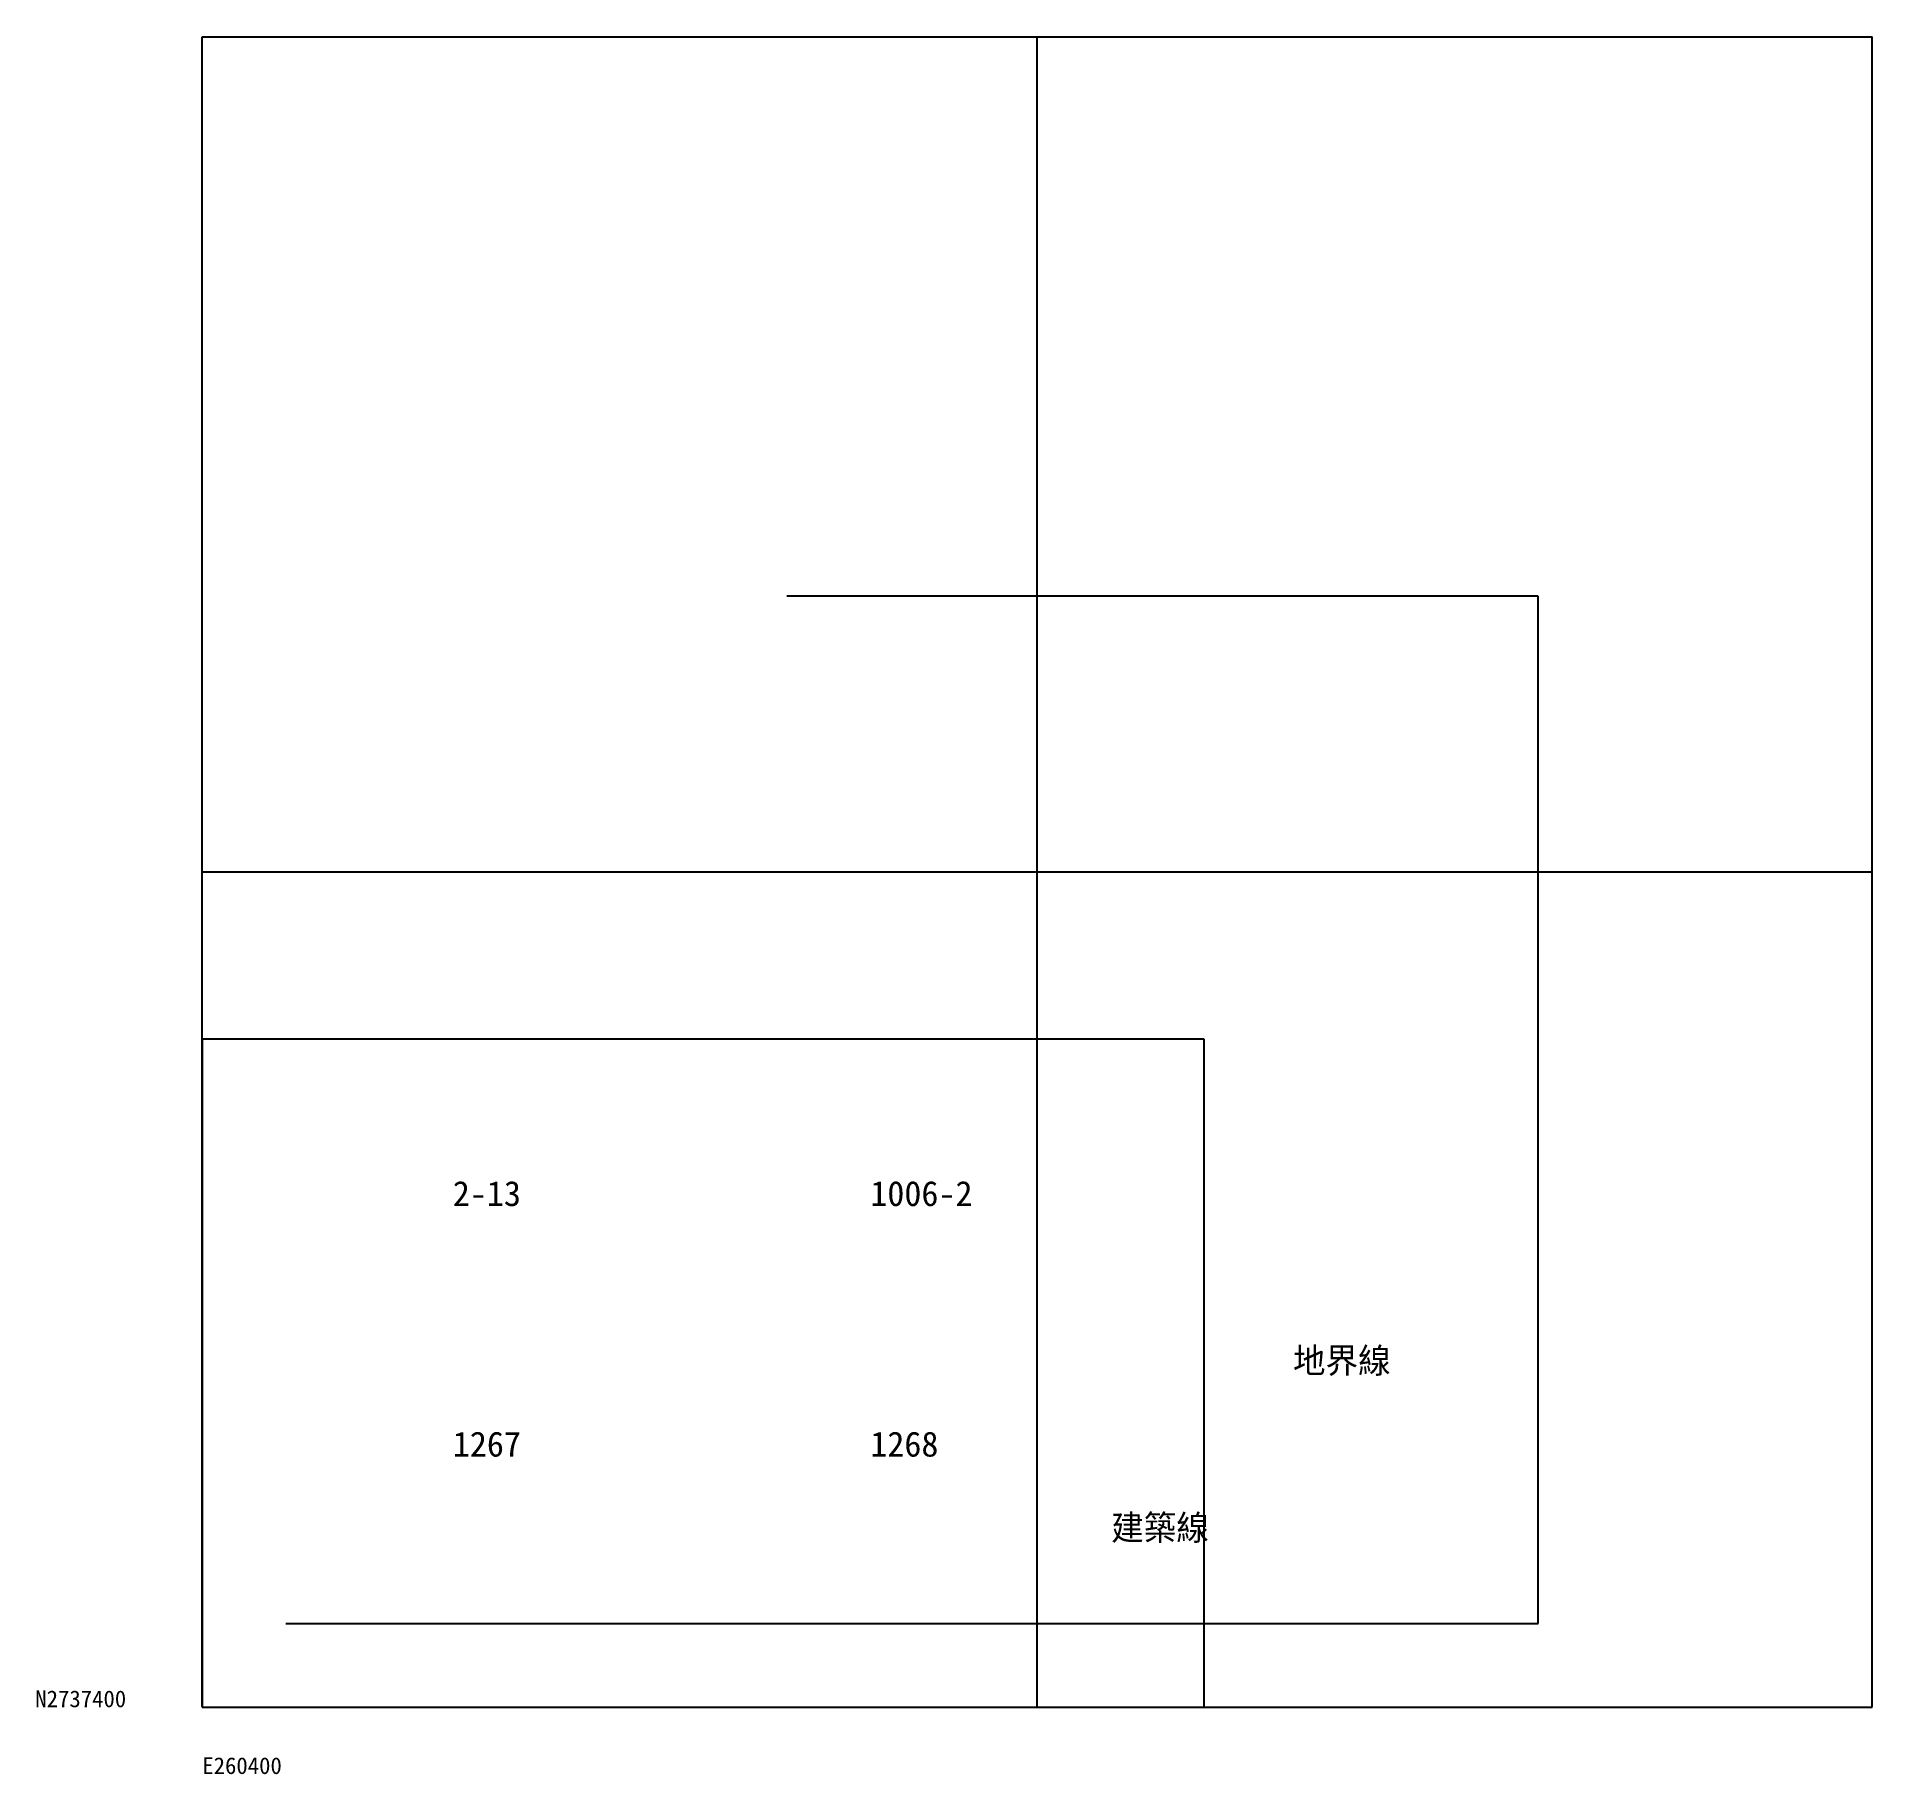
# Model space of a CAD drawing. Header units: millimetres. Extents: x -32 to 260600, y -32 to 2737600.
# Drawn here: x 260380.2 to 260600, y 2737392 to 2737600 of the extents above.
import ezdxf

# ---------------------------------------------------------------- set-up
doc = ezdxf.new("R2010")
doc.units = ezdxf.units.MM

msp = doc.modelspace()

# ---------------------------------------------------------------- linework, layer by layer
at = {"layer": 'L - 地界線'}
for p, q in [((260520, 2737480), (260400, 2737480)), ((260400, 2737480), (260400, 2737400)), ((260520, 2737400), (260520, 2737480)), ((260400, 2737400), (260520, 2737400))]:
    msp.add_line(p, q, dxfattribs=at)
at = {"layer": 'L - 建築線'}
for p, q in [((260560, 2737533), (260470, 2737533)), ((260560, 2737410), (260560, 2737533)), ((260410, 2737410), (260560, 2737410))]:
    msp.add_line(p, q, dxfattribs=at)
at = {"layer": 'NE_GRID'}
for p, q in [((260400, 2737400), (260400, 2737600)), ((260400, 2737600), (260600, 2737600)), ((260500, 2737400), (260500, 2737600)), ((260600, 2737400), (260600, 2737600)), ((260400, 2737500), (260600, 2737500)), ((260400, 2737400), (260600, 2737400))]:
    msp.add_line(p, q, dxfattribs=at)

# ---------------------------------------------------------------- texts
for s, p in [('N2737400', (260380, 2737400)), ('E260400', (260400, 2737392))]:
    msp.add_text(s, height=2, dxfattribs=at).set_placement(p)
at = {"layer": 'T - 地籍'}
for s, p in [('2-13', (260430, 2737460)), ('1006-2', (260480, 2737460)), ('地界線', (260530.62, 2737440)), ('1267', (260430, 2737430)), ('1268', (260480, 2737430)), ('建築線', (260508.85, 2737420))]:
    msp.add_text(s, height=3, dxfattribs=at).set_placement(p)

doc.saveas('drawing.dxf')
